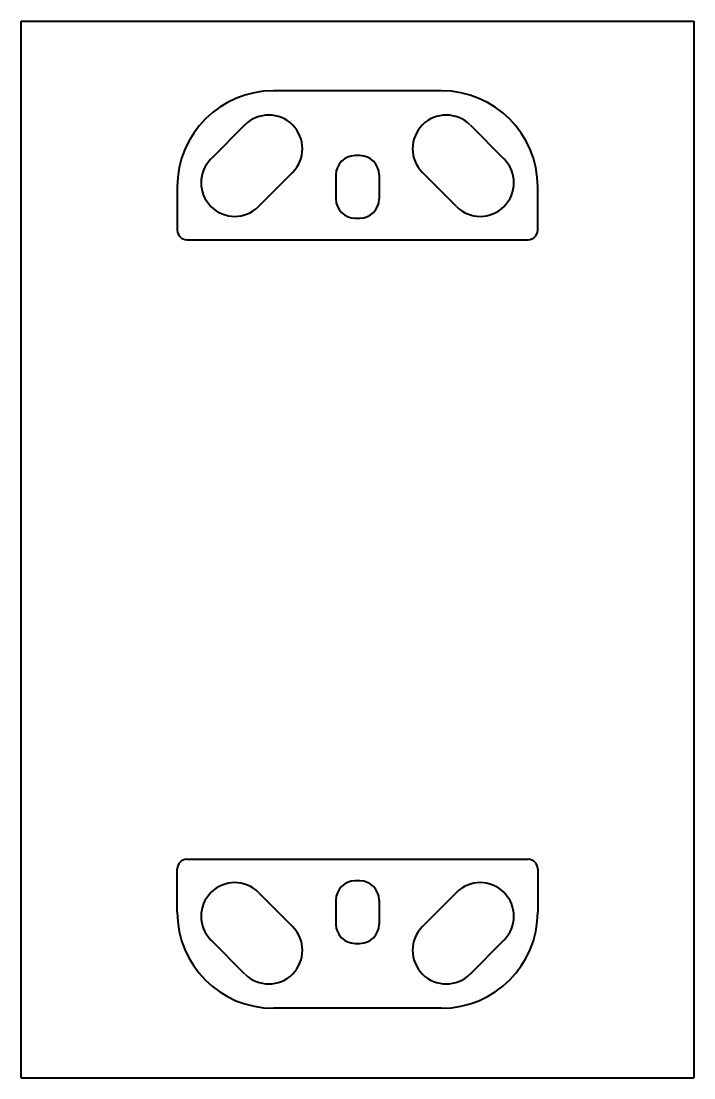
# Model space of a CAD drawing. Header units: millimetres. Extents: x 15 to 205, y 5 to 292.
# Drawn here: x 103.74 to 110.74, y 223.24 to 234.24 of the extents above; entities that cross this region are included whole.
import ezdxf

# ---------------------------------------------------------------- set-up
doc = ezdxf.new("R2010")
doc.units = ezdxf.units.MM
doc.layers.add('Geometries', color=7, linetype='Continuous')

msp = doc.modelspace()

# ---------------------------------------------------------------- linework, layer by layer
at = {"layer": 'Geometries', "linetype": 'Continuous', "lineweight": 40}
for p, q in [((103.739, 234.238), (110.739, 234.238)), ((103.739, 223.238), (103.739, 234.238)), ((110.739, 234.238), (110.739, 223.238)), ((108.114, 233.513), (106.364, 233.513)), ((106.068, 233.157), (105.715, 232.804)), ((108.41, 233.157), (108.763, 232.804)), ((107.264, 232.838), (107.214, 232.838)), ((106.21, 232.309), (106.563, 232.662)), ((108.268, 232.309), (107.915, 232.662)), ((107.014, 232.638), (107.014, 232.388)), ((107.464, 232.638), (107.464, 232.388)), ((105.364, 232.513), (105.364, 232.063)), ((109.114, 232.063), (109.114, 232.513)), ((107.214, 232.188), (107.264, 232.188)), ((105.464, 231.963), (109.014, 231.963)), ((105.464, 225.513), (109.014, 225.513)), ((105.364, 224.963), (105.364, 225.413)), ((109.114, 225.413), (109.114, 224.963)), ((107.264, 225.288), (107.214, 225.288)), ((106.21, 225.167), (106.563, 224.814)), ((107.014, 225.088), (107.014, 224.838)), ((107.464, 225.088), (107.464, 224.838)), ((108.268, 225.167), (107.915, 224.814)), ((106.068, 224.319), (105.715, 224.672)), ((107.214, 224.638), (107.264, 224.638)), ((108.41, 224.319), (108.763, 224.672)), ((108.114, 223.963), (106.364, 223.963)), ((103.739, 223.238), (110.739, 223.238))]:
    msp.add_line(p, q, dxfattribs=at)
for centre, radius, start, end in [((106.364, 232.513), 1, 90, 180), ((108.114, 232.513), 1, 0, 90), ((106.316, 232.91), 0.35, 315, 135), ((108.162, 232.91), 0.35, 45, 225), ((105.962, 232.556), 0.35, 135, 315), ((107.214, 232.638), 0.2, 90, 180), ((107.264, 232.638), 0.2, 0, 90), ((108.516, 232.556), 0.35, 225, 45), ((107.214, 232.388), 0.2, 180, 270), ((107.264, 232.388), 0.2, 270, 0), ((105.464, 232.063), 0.1, 180, 270), ((109.014, 232.063), 0.1, 270, 0), ((105.464, 225.413), 0.1, 90, 180), ((109.014, 225.413), 0.1, 0, 90), ((107.214, 225.088), 0.2, 90, 180), ((107.264, 225.088), 0.2, 0, 90), ((105.962, 224.92), 0.35, 45, 225), ((108.516, 224.92), 0.35, 315, 135), ((106.364, 224.963), 1, 180, 270), ((108.114, 224.963), 1, 270, 0), ((106.316, 224.566), 0.35, 225, 45), ((107.214, 224.838), 0.2, 180, 270), ((107.264, 224.838), 0.2, 270, 0), ((108.162, 224.566), 0.35, 135, 315)]:
    msp.add_arc(centre, radius, start, end, dxfattribs=at)

doc.saveas('drawing.dxf')
